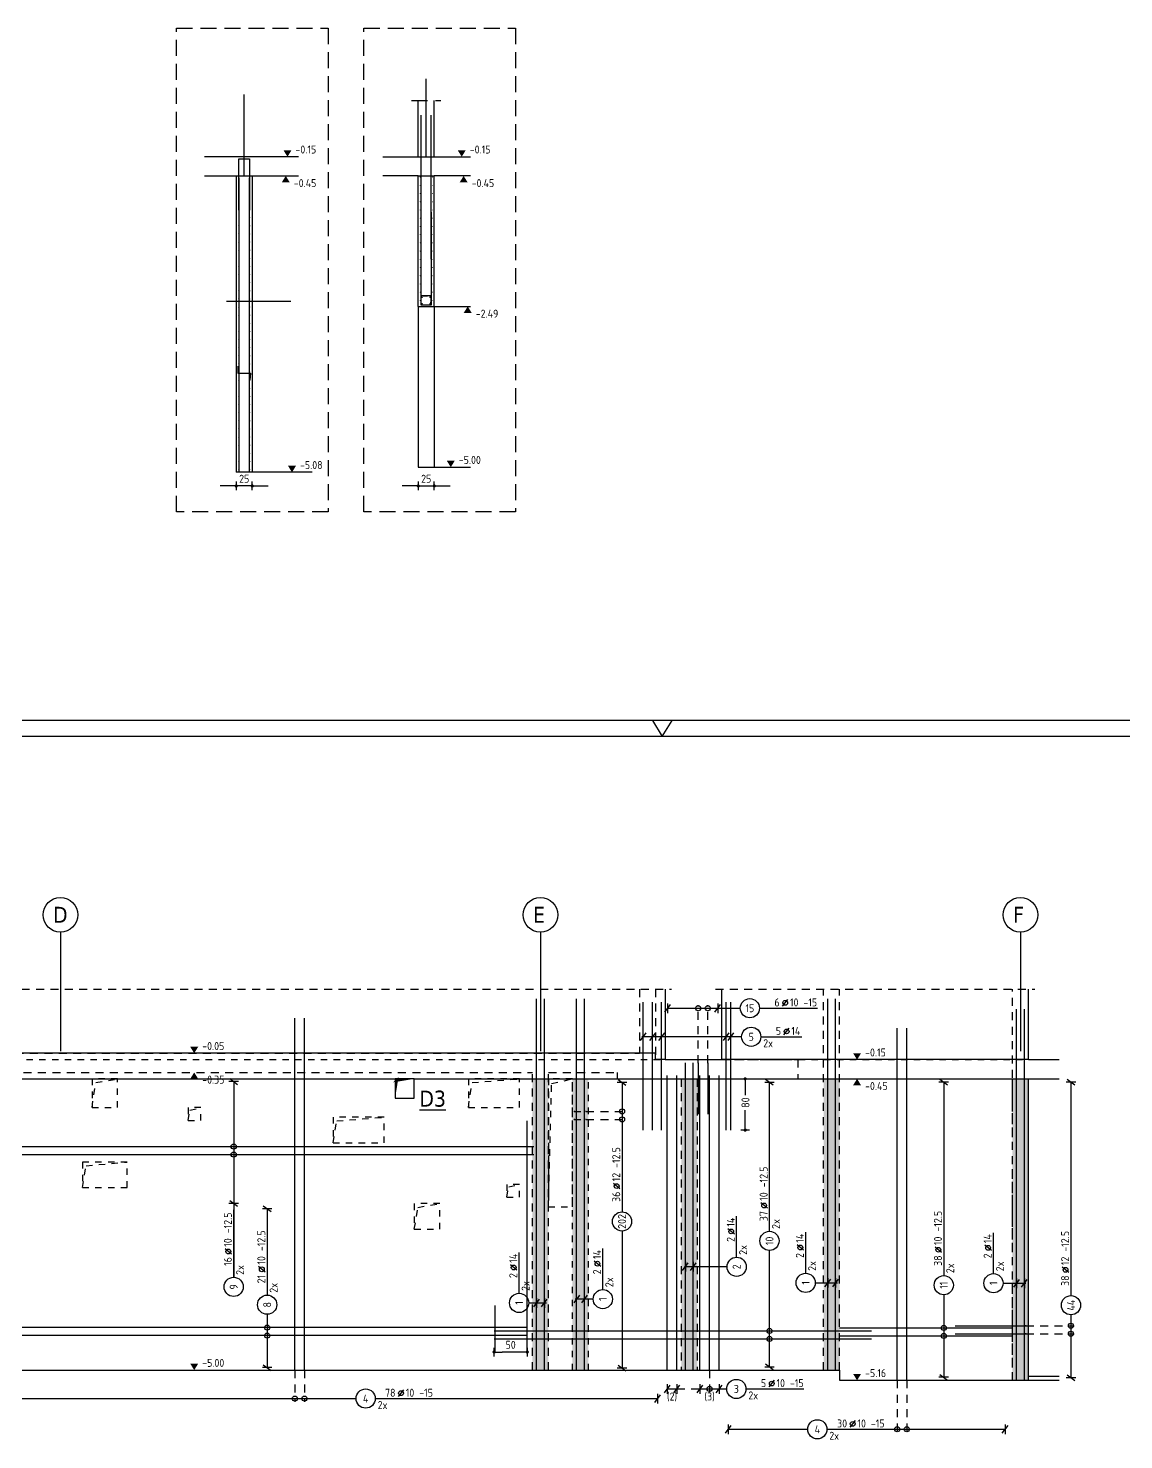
# Model space of a CAD drawing. Extents: x -36 to 85, y -7 to 53.
# Drawn here: x 19.82 to 36.94, y 30.81 to 52.86 of the extents above; entities that cross this region are included whole.
import ezdxf
from ezdxf.enums import TextEntityAlignment as Align

# ---------------------------------------------------------------- set-up
doc = ezdxf.new("R2010")
doc.units = 0
doc.header["$LTSCALE"] = 0.5
for name, pattern in [('AUSGEZOGEN', [1000.01, 1000, 0.01]), ('DASHED', [0.75, 0.5, -0.25]), ('DOT', [0.175, 0.05, -0.125]), ('HIDDEN', [0.375, 0.25, -0.125]), ('HIDDEN2', [0.187, 0.125, -0.062]), ('PUNKT', [0.175, 0.05, -0.125]), ('STRICHLINIE', [0.75, 0.5, -0.25]), ('VERDECKT', [0.375, 0.25, -0.125])]:
    doc.linetypes.add(name, pattern=pattern)
for name, color, linetype in [('ACHSEN', 7, 'Continuous'), ('AFU', 7, 'Continuous'), ('BETON', 7, 'Continuous'), ('DETAIL', 7, 'Continuous'), ('DRUEBER', 7, 'Continuous'), ('grau_mittel', 7, 'Continuous'), ('HILFE', 7, 'Continuous'), ('koten', 7, 'Continuous'), ('MASSE', 7, 'Continuous'), ('OBJEKT', 7, 'Continuous'), ('RAHMEN', 7, 'Continuous'), ('RND', 7, 'Continuous'), ('RND 1', 7, 'Continuous'), ('SCHATTEN', 15, 'Continuous'), ('SFP_Achsen', 7, 'Continuous'), ('TEXT', 7, 'Continuous'), ('VERDECKT', 7, 'Continuous'), ('WBZ', 7, 'Continuous')]:
    doc.layers.add(name, color=color, linetype=linetype)
doc.layers.add('NOPLOT', color=7, linetype='Continuous', plot=False)
doc.styles.add('helv', font='tahoma.ttf')
doc.styles.add('txt', font='isocp.shx')
doc.linetypes.add('AFU_50K', pattern='A,0.15,["/",Standard,S=0.2,R=0,X=-0.01,Y=-0.1],0.07,["/",Standard,S=0.2,R=0,X=-0.01,Y=-0.1],0.15', length=0.37)
doc.linetypes.add('AFU_50L', pattern='A,0.75,["/",Standard,S=0.2,R=0,X=-0.01,Y=-0.1],0.07,["/",Standard,S=0.2,R=0,X=-0.01,Y=-0.1],0.75', length=1.57)
doc.dimstyles.new('DOT_I', dxfattribs={"dimscale": 0.5, "dimtxt": 0.25, "dimasz": 0.25, "dimexe": 0.1, "dimexo": 0.3, "dimgap": 0.1, "dimtad": 1, "dimdec": 3, "dimzin": 3, "dimtxsty": 'txt', "dimblk": 'DOT', "dimblk1": 'DOT', "dimblk2": 'DOT', "dimsah": 1, "dimcen": 0.1, "dimse1": 1, "dimse2": 1, "dimazin": 0, "dimtfac": 1, "dimtdec": 4, "dimtix": 1, "dimtmove": 2, "dimatfit": 3, "dimfxl": 0, "dimtvp": 1, "dimtolj": 1, "dimtzin": 0, "dimarcsym": 0})

# ---------------------------------------------------------------- blocks, each defined once
blk = doc.blocks.new('DINA0')
at = {"layer": 'RAHMEN'}
blk.add_line((118.9, 84.1), (0, 84.1), dxfattribs=at)
at = {"layer": 'RAHMEN', "color": 7, "linetype": 'Continuous'}
for p, q in [((59.14, 84.1), (59.45, 83.6)), ((59.45, 83.6), (59.76, 84.1))]:
    blk.add_line(p, q, dxfattribs=at)
at = {"layer": 'RAHMEN', "color": 5}
blk.add_line((118.4, 83.6), (2, 83.6), dxfattribs=at)
blk = doc.blocks.new('okrd_o')
at = {"layer": 'koten', "color": 7, "linetype": 'Continuous'}
blk.add_solid([(-0.125, 0.202), (0.125, 0.202), (0, 0)], dxfattribs=at)
at = {"layer": 'koten', "style": 'txt'}
blk.add_attdef('OKRD', (0.25, 0.1), '', height=0.25, dxfattribs=at)
blk = doc.blocks.new('okrd_u')
at = {"layer": 'koten', "color": 7, "linetype": 'Continuous'}
blk.add_solid([(-0.125, -0.202), (0.125, -0.202), (0, 0)], dxfattribs=at)
at = {"layer": 'koten', "style": 'txt'}
blk.add_attdef('OKRD', (0.25, -0.35), '', height=0.25, dxfattribs=at)
blk = doc.blocks.new('RND_LEI')
at = {"layer": 'RND', "color": 7, "linetype": 'Continuous'}
blk.add_line((1.022, 0.066), (1.19, 0.27), dxfattribs=at)
for centre, radius in [((0, 0), 0.3), ((1.106, 0.168), 0.075)]:
    blk.add_circle(centre, radius, dxfattribs=at)
at = {"layer": 'RND', "color": 7, "linetype": 'Continuous', "style": 'txt'}
blk.add_attdef('POSL', text='', height=0.25, dxfattribs=at).set_placement((0, 0), align=Align.MIDDLE)
blk.add_attdef('ANZ', text='', height=0.25, dxfattribs=at).set_placement((0.931, 0.057), align=Align.RIGHT)
for tag, p in [('DUM', (1.253, 0.057)), ('ABSTD', (1.674, 0.057)), ('POSTXT', (0.374, -0.327))]:
    blk.add_attdef(tag, p, '', height=0.25, dxfattribs=at)
blk = doc.blocks.new('lei_gre')
at = {"layer": 'RND', "color": 7, "linetype": 'Continuous'}
for p, q in [((-0.09, -0.12), (0.09, 0.12)), ((0, 0.15), (0, -0.15))]:
    blk.add_line(p, q, dxfattribs=at)
blk = doc.blocks.new('DOT')
at = {"layer": 'MASSE', "color": 7, "linetype": 'Continuous'}
for p, q in [((0, 0), (-1, 0)), ((0, 0.54), (0, -0.54))]:
    blk.add_line(p, q, dxfattribs=at)
at = {"layer": 'MASSE', "color": 7, "linetype": 'Continuous', "const_width": 0.2}
blk.add_lwpolyline([(-0.1, 0, 1), (0.1, 0, 1)], format="xyb", close=True, dxfattribs=at)
blk = doc.blocks.new('*D28')
at = {"layer": 'Defpoints', "color": 0, "linetype": 'AUSGEZOGEN', "transparency": 16777216}
for p in [(31.02, 36.45), (31.02, 35.65), (31.02, 35.65)]:
    blk.add_point(p, dxfattribs=at)
at = {"layer": 'MASSE', "color": 0, "linetype": 'AUSGEZOGEN', "lineweight": -2, "transparency": 16777216}
for p, q in [((31.02, 36.325), (31.02, 36.197)), ((31.02, 35.775), (31.02, 35.96))]:
    blk.add_line(p, q, dxfattribs=at)
at = {"layer": 'MASSE', "color": 0, "linetype": 'AUSGEZOGEN', "lineweight": -2, "transparency": 16777216, "xscale": 0.125, "yscale": 0.125, "zscale": 0.125}
for p, rotation in [((31.02, 36.45), 90), ((31.02, 35.65), 270)]:
    blk.add_blockref('DOT', p, dxfattribs=dict(at, rotation=rotation))
at = {"layer": 'MASSE', "color": 0, "linetype": 'AUSGEZOGEN', "transparency": 16777216, "insert": (31.024, 36.079), "char_height": 0.125, "attachment_point": 5, "rotation": 90, "style": 'txt'}
blk.add_mtext('\\A1;80', dxfattribs=at)
blk = doc.blocks.new('*D40')
at = {"layer": 'Defpoints', "color": 0, "linetype": 'AUSGEZOGEN', "transparency": 16777216}
for p in [(27.096, 32.182), (27.096, 32.182), (27.615, 32.182)]:
    blk.add_point(p, dxfattribs=at)
at = {"layer": 'MASSE', "color": 0, "linetype": 'AUSGEZOGEN', "lineweight": -2, "transparency": 16777216}
blk.add_line((27.49, 32.182), (27.221, 32.182), dxfattribs=at)
at = {"layer": 'MASSE', "color": 0, "linetype": 'AUSGEZOGEN', "lineweight": -2, "transparency": 16777216, "xscale": 0.125, "yscale": 0.125, "zscale": 0.125, "rotation": 180}
blk.add_blockref('DOT', (27.096, 32.182), dxfattribs=at)
at = {"layer": 'MASSE', "color": 0, "linetype": 'AUSGEZOGEN', "lineweight": -2, "transparency": 16777216, "xscale": 0.125, "yscale": 0.125, "zscale": 0.125}
blk.add_blockref('DOT', (27.615, 32.182), dxfattribs=at)
at = {"layer": 'MASSE', "color": 0, "linetype": 'AUSGEZOGEN', "transparency": 16777216, "insert": (27.355, 32.295), "char_height": 0.125, "attachment_point": 5, "style": 'txt'}
blk.add_mtext('\\A1;50', dxfattribs=at)
blk = doc.blocks.new('*D54')
at = {"layer": 'Defpoints', "color": 0, "linetype": 'AUSGEZOGEN', "transparency": 16777216}
for p in [(23.067, 45.713), (23.067, 45.713), (23.317, 45.713)]:
    blk.add_point(p, dxfattribs=at)
at = {"layer": 'MASSE', "color": 0, "linetype": 'AUSGEZOGEN', "lineweight": -2, "transparency": 16777216}
for p, q in [((22.942, 45.713), (22.817, 45.713)), ((23.317, 45.713), (23.067, 45.713)), ((23.442, 45.713), (23.567, 45.713))]:
    blk.add_line(p, q, dxfattribs=at)
at = {"layer": 'MASSE', "color": 0, "linetype": 'AUSGEZOGEN', "lineweight": -2, "transparency": 16777216, "xscale": 0.125, "yscale": 0.125, "zscale": 0.125}
blk.add_blockref('DOT', (23.067, 45.713), dxfattribs=at)
at = {"layer": 'MASSE', "color": 0, "linetype": 'AUSGEZOGEN', "lineweight": -2, "transparency": 16777216, "xscale": 0.125, "yscale": 0.125, "zscale": 0.125, "rotation": 180}
blk.add_blockref('DOT', (23.317, 45.713), dxfattribs=at)
at = {"layer": 'MASSE', "color": 0, "linetype": 'AUSGEZOGEN', "transparency": 16777216, "insert": (23.192, 45.826), "char_height": 0.125, "attachment_point": 5, "style": 'txt'}
blk.add_mtext('\\A1;25', dxfattribs=at)
blk = doc.blocks.new('*D55')
at = {"layer": 'Defpoints', "color": 0, "linetype": 'AUSGEZOGEN', "transparency": 16777216}
for p in [(25.911, 45.713), (26.161, 45.713), (26.161, 45.713)]:
    blk.add_point(p, dxfattribs=at)
at = {"layer": 'MASSE', "color": 0, "linetype": 'AUSGEZOGEN', "lineweight": -2, "transparency": 16777216}
for p, q in [((25.786, 45.713), (25.661, 45.713)), ((25.911, 45.713), (26.161, 45.713)), ((26.286, 45.713), (26.411, 45.713))]:
    blk.add_line(p, q, dxfattribs=at)
at = {"layer": 'MASSE', "color": 0, "linetype": 'AUSGEZOGEN', "lineweight": -2, "transparency": 16777216, "xscale": 0.125, "yscale": 0.125, "zscale": 0.125}
blk.add_blockref('DOT', (25.911, 45.713), dxfattribs=at)
at = {"layer": 'MASSE', "color": 0, "linetype": 'AUSGEZOGEN', "lineweight": -2, "transparency": 16777216, "xscale": 0.125, "yscale": 0.125, "zscale": 0.125, "rotation": 180}
blk.add_blockref('DOT', (26.161, 45.713), dxfattribs=at)
at = {"layer": 'MASSE', "color": 0, "linetype": 'AUSGEZOGEN', "transparency": 16777216, "insert": (26.036, 45.826), "char_height": 0.125, "attachment_point": 5, "style": 'txt'}
blk.add_mtext('\\A1;25', dxfattribs=at)

msp = doc.modelspace()

# ---------------------------------------------------------------- hatches: boundary and pattern name
at = {"layer": 'grau_mittel'}
h = msp.add_hatch(color=61, dxfattribs=at)
h.paths.add_polyline_path([(27.9447, 36.4504), (27.6947, 36.4504), (27.6947, 31.9004), (27.9447, 31.9004)])
h.paths.add_polyline_path([(28.5697, 36.4504), (28.3197, 36.4504), (28.3197, 34.4504), (28.3197, 31.9004), (28.5697, 31.9004)])
h.paths.add_polyline_path([(30.2697, 36.4504), (30.0197, 36.4504), (30.0197, 31.9004), (30.2697, 31.9004)])
h.paths.add_polyline_path([(32.4947, 36.4504), (32.2447, 36.4504), (32.2447, 31.9004), (32.4947, 31.9004)])
msp.add_hatch(color=61, dxfattribs=at).paths.add_polyline_path([(35.4447, 36.4504), (35.1947, 36.4504), (35.1947, 31.7404), (35.4447, 31.7404)])

# ---------------------------------------------------------------- linework, layer by layer
at = {"layer": 'ACHSEN', "color": 140, "linetype": 'AUSGEZOGEN'}
for p, q in [((26.0359, 50.857), (26.0359, 52.0761)), ((23.1921, 50.557), (23.1921, 51.8305)), ((20.3197, 38.7422), (20.3197, 36.8818)), ((27.8197, 38.7422), (27.8197, 36.8818)), ((35.3197, 38.7422), (35.3197, 36.8818))]:
    msp.add_line(p, q, dxfattribs=at)
at = {"layer": 'AFU', "color": 8, "linetype": 'AFU_50K'}
for p, q in [((25.9109, 50.857), (26.1609, 50.857)), ((23.0671, 50.557), (23.3171, 50.557)), ((25.9109, 50.557), (26.1609, 50.557)), ((23.3171, 45.927), (23.0671, 45.927)), ((25.9109, 46.007), (26.1609, 46.007)), ((29.6197, 36.7504), (29.6197, 36.8504)), ((29.7697, 36.7504), (29.6197, 36.7504))]:
    msp.add_line(p, q, dxfattribs=at)
at = {"layer": 'AFU', "color": 8, "linetype": 'AFU_50L'}
for p, q in [((29.6197, 36.8504), (18.4947, 36.8504)), ((35.4447, 36.7504), (30.6547, 36.7504)), ((18.1897, 36.4504), (25.5497, 36.4504)), ((25.8497, 36.4504), (35.4447, 36.4504)), ((17.6897, 31.9004), (32.4947, 31.9004)), ((32.4947, 31.9004), (32.4947, 31.7404)), ((32.4947, 31.7404), (35.4447, 31.7404))]:
    msp.add_line(p, q, dxfattribs=at)
at = {"layer": 'BETON', "color": 6, "linetype": 'AUSGEZOGEN'}
for p, q in [((25.9109, 50.857), (25.9109, 51.7365)), ((26.1609, 50.857), (26.1609, 51.7365)), ((24.041, 50.857), (22.5706, 50.857)), ((25.3572, 50.857), (25.9109, 50.857)), ((26.1609, 50.857), (26.7274, 50.857)), ((22.5706, 50.557), (23.0671, 50.557)), ((23.0671, 50.557), (23.0671, 45.927)), ((23.3171, 50.557), (24.041, 50.557)), ((23.3171, 50.557), (23.3171, 45.927)), ((25.9109, 50.557), (25.3572, 50.557)), ((25.9109, 48.517), (25.9109, 50.557)), ((26.7274, 50.557), (26.1609, 50.557)), ((26.1609, 48.517), (26.1609, 50.557)), ((25.9109, 48.517), (26.1609, 48.517)), ((29.7697, 37.8504), (29.7697, 36.7504)), ((30.6547, 36.7504), (30.6547, 37.8504)), ((35.4447, 36.7504), (35.4447, 37.8504)), ((29.7697, 36.7504), (30.6547, 36.7504)), ((35.4447, 36.7504), (35.9235, 36.7504)), ((35.4447, 31.7404), (35.4447, 36.4504)), ((35.4447, 36.4504), (35.9235, 36.4504)), ((35.4447, 31.7404), (35.9235, 31.7404))]:
    msp.add_line(p, q, dxfattribs=at)
msp.add_lwpolyline([(25.5497, 36.4504), (25.5497, 36.1504), (25.8497, 36.1504), (25.8497, 36.4504)], close=True, dxfattribs=at)
at = {"layer": 'DETAIL', "color": 102, "linetype": 'STRICHLINIE'}
for points in [[(22.1357, 45.3096), (22.1357, 52.8644), (24.5063, 52.8644), (24.5063, 45.3096)], [(25.0594, 45.3096), (25.0594, 52.8644), (27.4299, 52.8644), (27.4299, 45.3096)]]:
    msp.add_lwpolyline(points, close=True, dxfattribs=at)
at = {"layer": 'DRUEBER', "color": 7, "linetype": 'DOT'}
for p, q in [((14.1897, 36.7504), (29.7697, 36.7504)), ((30.6547, 36.7504), (35.4447, 36.7504)), ((18.1897, 36.4504), (25.5497, 36.4504)), ((25.8497, 36.4504), (28.3197, 36.4504)), ((28.5697, 36.4504), (35.1947, 36.4504))]:
    msp.add_line(p, q, dxfattribs=at)
at = {"layer": 'DRUEBER', "color": 7, "linetype": 'PUNKT'}
for p, q in [((28.3197, 31.9004), (28.3197, 36.4504)), ((28.5697, 31.9004), (28.5697, 36.4504)), ((35.1947, 31.7404), (35.1947, 36.4504))]:
    msp.add_line(p, q, dxfattribs=at)
at = {"layer": 'HILFE', "color": 102, "linetype": 'DASHED'}
msp.add_line((25.8053, 51.7365), (26.2654, 51.7365), dxfattribs=at)
at = {"layer": 'HILFE', "color": 102, "linetype": 'AUSGEZOGEN'}
for p, q in [((26.1609, 48.517), (26.7274, 48.517)), ((24.2543, 45.927), (23.3171, 45.927)), ((26.1609, 46.007), (26.7274, 46.007))]:
    msp.add_line(p, q, dxfattribs=at)
at = {"layer": 'HILFE', "color": 102, "linetype": 'HIDDEN'}
for p, q in [((14.0897, 37.8504), (29.8697, 37.8504)), ((30.5547, 37.8504), (35.5447, 37.8504))]:
    msp.add_line(p, q, dxfattribs=at)
at = {"layer": 'NOPLOT', "color": 191, "linetype": 'AUSGEZOGEN'}
for p, q in [((22.9161, 48.6023), (23.9199, 48.6023)), ((27.6146, 32.1842), (27.6146, 35.7956)), ((27.1146, 32.1842), (27.1146, 32.9114))]:
    msp.add_line(p, q, dxfattribs=at)
at = {"layer": 'OBJEKT', "color": 7, "linetype": 'AUSGEZOGEN'}
for p, q in [((25.9109, 48.517), (25.9109, 46.007)), ((26.1609, 48.517), (26.1609, 46.007)), ((35.9235, 31.8004), (35.4447, 31.8004))]:
    msp.add_line(p, q, dxfattribs=at)
at = {"layer": 'RND', "color": 7, "linetype": 'AUSGEZOGEN'}
for p, q in [((29.8083, 37.5535), (30.5898, 37.5535)), ((30.5898, 37.5535), (30.9426, 37.5535)), ((31.2426, 37.5535), (32.1489, 37.5535)), ((31.2643, 37.1075), (31.9043, 37.1075)), ((23.0275, 36.4094), (23.0275, 34.5037)), ((29.0957, 36.3954), (29.0957, 34.3722)), ((31.3994, 34.0688), (31.3994, 36.3969)), ((34.1225, 36.4002), (34.1225, 33.3767)), ((36.1099, 36.4001), (36.1099, 33.0632)), ((23.0275, 34.5037), (23.0275, 33.3503)), ((23.0275, 33.3503), (23.0275, 34.4028)), ((23.5507, 34.422), (23.5507, 33.0716)), ((30.8861, 33.6639), (30.8861, 34.3039)), ((29.0957, 34.0722), (29.0957, 31.9319)), ((31.965, 33.413), (31.965, 34.053)), ((34.8993, 33.4068), (34.8993, 34.0468)), ((28.7953, 33.1589), (28.7953, 33.7989)), ((31.3994, 31.949), (31.3994, 33.7688)), ((27.4871, 33.0994), (27.4871, 33.7394)), ((34.1225, 33.0767), (34.1225, 31.7887)), ((23.5507, 32.7716), (23.5507, 31.9398)), ((36.1099, 32.7632), (36.1099, 31.78)), ((29.8018, 31.6055), (29.9518, 31.6055)), ((30.3137, 31.6055), (30.6137, 31.6055)), ((30.6137, 31.6055), (30.7321, 31.6055)), ((31.0321, 31.6055), (31.9384, 31.6055)), ((17.9937, 31.4552), (24.9398, 31.4552)), ((25.2398, 31.4552), (29.6505, 31.4552)), ((30.7552, 30.9752), (31.9967, 30.9752)), ((32.2967, 30.9752), (35.0814, 30.9752))]:
    msp.add_line(p, q, dxfattribs=at)
at = {"layer": 'RND', "color": 102, "linetype": 'VERDECKT'}
for p, q in [((30.2859, 36.6974), (30.2859, 37.6035)), ((30.4359, 36.6974), (30.4359, 37.6035)), ((28.532, 35.941), (29.1457, 35.941)), ((28.532, 35.816), (29.1457, 35.816)), ((35.4028, 32.5936), (36.1599, 32.5936)), ((35.4028, 32.4686), (36.1599, 32.4686)), ((23.9836, 31.9004), (23.9836, 31.4052)), ((24.1336, 31.9004), (24.1336, 31.4052)), ((30.4637, 31.9004), (30.4637, 31.5555)), ((33.3954, 31.7404), (33.3954, 30.9252)), ((33.5454, 31.7404), (33.5454, 30.9252))]:
    msp.add_line(p, q, dxfattribs=at)
at = {"layer": 'RND', "color": 102, "linetype": 'AUSGEZOGEN'}
for p, q in [((30.9643, 37.1075), (29.4027, 37.1075)), ((30.7361, 33.5139), (30.0715, 33.5139)), ((32.115, 33.263), (32.4641, 33.263)), ((35.0493, 33.2568), (35.404, 33.2568)), ((27.6371, 32.9494), (27.9137, 32.9494)), ((28.6453, 33.0089), (28.3656, 33.0089))]:
    msp.add_line(p, q, dxfattribs=at)
at = {"layer": 'RND', "color": 7, "linetype": 'VERDECKT'}
msp.add_line((29.9518, 31.6055), (30.3137, 31.6055), dxfattribs=at)
at = {"layer": 'RND', "color": 1, "linetype": 'AUSGEZOGEN'}
for points in [[(25.9579, 49.257), (25.9579, 51.507)], [(26.1139, 49.257), (26.1139, 51.507)], [(23.1071, 50.022), (23.1071, 50.822), (23.2771, 50.822), (23.2771, 50.022)], [(23.1139, 45.927), (23.1139, 50.527)], [(23.2743, 45.927), (23.2743, 50.527)], [(25.9509, 49.992), (25.9509, 48.542), (26.1209, 48.542), (26.1209, 49.992)], [(27.7607, 31.9004), (27.7607, 37.7004)], [(27.8827, 31.9004), (27.8827, 37.7004)], [(28.3857, 31.9004), (28.3857, 37.7004)], [(28.5077, 31.9004), (28.5077, 37.7004)], [(29.4233, 35.6504), (29.4233, 37.6504)], [(29.5717, 35.6504), (29.5717, 37.6504)], [(29.7119, 35.6504), (29.7119, 37.6504)], [(30.7218, 35.6504), (30.7218, 37.6504)], [(30.793, 35.6504), (30.793, 37.6504)], [(32.3107, 31.9004), (32.3107, 37.7004)], [(32.4327, 31.9004), (32.4327, 37.7004)], [(35.2607, 31.7404), (35.2607, 37.5404)], [(35.3827, 31.7404), (35.3827, 37.5404)], [(23.9836, 31.9004), (23.9836, 37.4004)], [(24.1336, 31.9004), (24.1336, 37.4004)], [(33.3954, 31.7404), (33.3954, 37.2404)], [(33.5454, 31.7404), (33.5454, 37.2404)], [(30.0857, 31.9004), (30.0857, 36.7004)], [(30.2077, 31.9004), (30.2077, 36.7004)], [(30.2859, 36.6974), (30.2859, 35.8974)], [(30.4359, 36.6974), (30.4359, 35.8974)], [(29.8018, 31.9004), (29.8018, 36.5004)], [(29.9518, 31.9004), (29.9518, 36.5004)], [(30.3137, 31.9004), (30.3137, 36.5004)], [(30.4637, 31.9004), (30.4637, 36.5004)], [(30.6137, 31.9004), (30.6137, 36.5004)], [(18.9197, 35.3928), (27.7197, 35.3928)], [(18.9197, 35.2678), (27.7197, 35.2678)], [(27.6146, 32.5644), (18.1146, 32.5644)], [(27.6146, 32.4394), (18.1146, 32.4394)], [(27.0955, 32.5125), (32.9955, 32.5125)], [(32.4947, 32.5589), (35.1947, 32.5589)], [(32.4947, 32.4339), (35.1947, 32.4339)], [(34.3028, 32.5936), (35.4028, 32.5936)], [(34.3028, 32.4686), (35.4028, 32.4686)], [(27.0955, 32.3875), (32.9955, 32.3875)]]:
    msp.add_lwpolyline(points, dxfattribs=at)
at = {"layer": 'RND', "color": 7, "linetype": 'AUSGEZOGEN'}
for points, const_width in [([(23.1007, 50.5394, 1), (23.1077, 50.5394, 1)], 0.007), ([(23.2782, 50.5394, 1), (23.2852, 50.5394, 1)], 0.007), ([(25.938, 50.5383, 1), (25.945, 50.5383, 1)], 0.007), ([(26.1286, 50.5383, 1), (26.1356, 50.5383, 1)], 0.007), ([(23.1007, 50.4124, 1), (23.1077, 50.4124, 1)], 0.007), ([(23.1007, 50.2855, 1), (23.1077, 50.2855, 1)], 0.007), ([(23.2782, 50.4124, 1), (23.2852, 50.4124, 1)], 0.007), ([(23.2782, 50.2855, 1), (23.2852, 50.2855, 1)], 0.007), ([(25.938, 50.4099, 1), (25.945, 50.4099, 1)], 0.007), ([(25.938, 50.2815, 1), (25.945, 50.2815, 1)], 0.007), ([(26.1286, 50.4099, 1), (26.1356, 50.4099, 1)], 0.007), ([(26.1286, 50.2815, 1), (26.1356, 50.2815, 1)], 0.007), ([(23.1007, 50.1585, 1), (23.1077, 50.1585, 1)], 0.007), ([(23.2782, 50.1585, 1), (23.2852, 50.1585, 1)], 0.007), ([(25.938, 50.1531, 1), (25.945, 50.1531, 1)], 0.007), ([(26.1286, 50.1531, 1), (26.1356, 50.1531, 1)], 0.007), ([(23.1007, 50.0315, 1), (23.1077, 50.0315, 1)], 0.007), ([(23.1007, 49.9046, 1), (23.1077, 49.9046, 1)], 0.007), ([(23.2782, 50.0315, 1), (23.2852, 50.0315, 1)], 0.007), ([(23.2782, 49.9046, 1), (23.2852, 49.9046, 1)], 0.007), ([(25.938, 50.0247, 1), (25.945, 50.0247, 1)], 0.007), ([(25.938, 49.8963, 1), (25.945, 49.8963, 1)], 0.007), ([(26.1286, 50.0247, 1), (26.1356, 50.0247, 1)], 0.007), ([(26.1286, 49.8963, 1), (26.1356, 49.8963, 1)], 0.007), ([(23.1007, 49.7776, 1), (23.1077, 49.7776, 1)], 0.007), ([(23.1007, 49.6507, 1), (23.1077, 49.6507, 1)], 0.007), ([(23.2782, 49.7776, 1), (23.2852, 49.7776, 1)], 0.007), ([(23.2782, 49.6507, 1), (23.2852, 49.6507, 1)], 0.007), ([(25.938, 49.7679, 1), (25.945, 49.7679, 1)], 0.007), ([(25.938, 49.6395, 1), (25.945, 49.6395, 1)], 0.007), ([(26.1286, 49.7679, 1), (26.1356, 49.7679, 1)], 0.007), ([(26.1286, 49.6395, 1), (26.1356, 49.6395, 1)], 0.007), ([(23.1007, 49.5237, 1), (23.1077, 49.5237, 1)], 0.007), ([(23.1007, 49.3967, 1), (23.1077, 49.3967, 1)], 0.007), ([(23.2782, 49.5237, 1), (23.2852, 49.5237, 1)], 0.007), ([(23.2782, 49.3967, 1), (23.2852, 49.3967, 1)], 0.007), ([(25.938, 49.5111, 1), (25.945, 49.5111, 1)], 0.007), ([(26.1286, 49.5111, 1), (26.1356, 49.5111, 1)], 0.007), ([(23.1007, 49.2698, 1), (23.1077, 49.2698, 1)], 0.007), ([(23.2782, 49.2698, 1), (23.2852, 49.2698, 1)], 0.007), ([(25.938, 49.3827, 1), (25.945, 49.3827, 1)], 0.007), ([(25.938, 49.2543, 1), (25.945, 49.2543, 1)], 0.007), ([(26.1286, 49.3827, 1), (26.1356, 49.3827, 1)], 0.007), ([(26.1286, 49.2543, 1), (26.1356, 49.2543, 1)], 0.007), ([(23.1007, 49.1428, 1), (23.1077, 49.1428, 1)], 0.007), ([(23.1007, 49.0159, 1), (23.1077, 49.0159, 1)], 0.007), ([(23.2782, 49.1428, 1), (23.2852, 49.1428, 1)], 0.007), ([(23.2782, 49.0159, 1), (23.2852, 49.0159, 1)], 0.007), ([(25.938, 49.1259, 1), (25.945, 49.1259, 1)], 0.007), ([(25.938, 48.9975, 1), (25.945, 48.9975, 1)], 0.007), ([(26.1286, 49.1259, 1), (26.1356, 49.1259, 1)], 0.007), ([(26.1286, 48.9975, 1), (26.1356, 48.9975, 1)], 0.007), ([(23.1007, 48.8889, 1), (23.1077, 48.8889, 1)], 0.007), ([(23.1007, 48.7619, 1), (23.1077, 48.7619, 1)], 0.007), ([(23.2782, 48.8889, 1), (23.2852, 48.8889, 1)], 0.007), ([(23.2782, 48.7619, 1), (23.2852, 48.7619, 1)], 0.007), ([(25.938, 48.8691, 1), (25.945, 48.8691, 1)], 0.007), ([(25.938, 48.7407, 1), (25.945, 48.7407, 1)], 0.007), ([(26.1286, 48.8691, 1), (26.1356, 48.8691, 1)], 0.007), ([(26.1286, 48.7407, 1), (26.1356, 48.7407, 1)], 0.007), ([(23.1007, 48.635, 1), (23.1077, 48.635, 1)], 0.007), ([(23.2782, 48.635, 1), (23.2852, 48.635, 1)], 0.007), ([(25.938, 48.6123, 1), (25.945, 48.6123, 1)], 0.007), ([(25.9644, 48.6625, 1), (25.9769, 48.6625, 1)], 0.0125), ([(25.9644, 48.559, 1), (25.9769, 48.559, 1)], 0.0125), ([(26.0913, 48.6625, 1), (26.1038, 48.6625, 1)], 0.0125), ([(26.0913, 48.559, 1), (26.1038, 48.559, 1)], 0.0125), ([(26.1286, 48.6123, 1), (26.1356, 48.6123, 1)], 0.007), ([(23.1007, 48.508, 1), (23.1077, 48.508, 1)], 0.007), ([(23.1007, 48.3811, 1), (23.1077, 48.3811, 1)], 0.007), ([(23.2782, 48.508, 1), (23.2852, 48.508, 1)], 0.007), ([(23.2782, 48.3811, 1), (23.2852, 48.3811, 1)], 0.007), ([(23.1007, 48.2541, 1), (23.1077, 48.2541, 1)], 0.007), ([(23.1007, 48.1271, 1), (23.1077, 48.1271, 1)], 0.007), ([(23.2782, 48.2541, 1), (23.2852, 48.2541, 1)], 0.007), ([(23.2782, 48.1271, 1), (23.2852, 48.1271, 1)], 0.007), ([(23.1007, 48.0002, 1), (23.1077, 48.0002, 1)], 0.007), ([(23.1007, 47.8732, 1), (23.1077, 47.8732, 1)], 0.007), ([(23.2782, 48.0002, 1), (23.2852, 48.0002, 1)], 0.007), ([(23.2782, 47.8732, 1), (23.2852, 47.8732, 1)], 0.007), ([(23.1007, 47.7463, 1), (23.1077, 47.7463, 1)], 0.007), ([(23.2782, 47.7463, 1), (23.2852, 47.7463, 1)], 0.007), ([(23.1007, 47.6193, 1), (23.1077, 47.6193, 1)], 0.007), ([(23.1007, 47.4923, 1), (23.1077, 47.4923, 1)], 0.007), ([(23.2782, 47.6193, 1), (23.2852, 47.6193, 1)], 0.007), ([(23.2782, 47.4923, 1), (23.2852, 47.4923, 1)], 0.007), ([(23.1007, 47.3654, 1), (23.1077, 47.3654, 1)], 0.007), ([(23.1007, 47.2384, 1), (23.1077, 47.2384, 1)], 0.007), ([(23.2782, 47.3654, 1), (23.2852, 47.3654, 1)], 0.007), ([(23.2782, 47.2384, 1), (23.2852, 47.2384, 1)], 0.007), ([(23.1007, 47.1115, 1), (23.1077, 47.1115, 1)], 0.007), ([(23.1007, 46.9845, 1), (23.1077, 46.9845, 1)], 0.007), ([(23.2782, 47.1115, 1), (23.2852, 47.1115, 1)], 0.007), ([(23.2782, 46.9845, 1), (23.2852, 46.9845, 1)], 0.007), ([(23.1007, 46.8575, 1), (23.1077, 46.8575, 1)], 0.007), ([(23.2782, 46.8575, 1), (23.2852, 46.8575, 1)], 0.007), ([(23.1007, 46.7306, 1), (23.1077, 46.7306, 1)], 0.007), ([(23.1007, 46.6036, 1), (23.1077, 46.6036, 1)], 0.007), ([(23.2782, 46.7306, 1), (23.2852, 46.7306, 1)], 0.007), ([(23.2782, 46.6036, 1), (23.2852, 46.6036, 1)], 0.007), ([(23.1007, 46.4767, 1), (23.1077, 46.4767, 1)], 0.007), ([(23.1007, 46.3497, 1), (23.1077, 46.3497, 1)], 0.007), ([(23.2782, 46.4767, 1), (23.2852, 46.4767, 1)], 0.007), ([(23.2782, 46.3497, 1), (23.2852, 46.3497, 1)], 0.007), ([(23.1007, 46.2228, 1), (23.1077, 46.2228, 1)], 0.007), ([(23.1007, 46.0958, 1), (23.1077, 46.0958, 1)], 0.007), ([(23.2782, 46.2228, 1), (23.2852, 46.2228, 1)], 0.007), ([(23.2782, 46.0958, 1), (23.2852, 46.0958, 1)], 0.007), ([(23.1007, 45.9688, 1), (23.1077, 45.9688, 1)], 0.007), ([(23.2782, 45.9688, 1), (23.2852, 45.9688, 1)], 0.007), ([(30.2797, 36.6974, 1), (30.2922, 36.6974, 1)], 0.0125), ([(30.4297, 36.6974, 1), (30.4422, 36.6974, 1)], 0.0125), ([(28.3445, 35.941, 1), (28.357, 35.941, 1)], 0.0125), ([(28.5383, 35.941, -1), (28.5258, 35.941, -1)], 0.0125), ([(28.3445, 35.816, 1), (28.357, 35.816, 1)], 0.0125), ([(28.5383, 35.816, -1), (28.5258, 35.816, -1)], 0.0125), ([(35.3966, 32.5936, 1), (35.4091, 32.5936, 1)], 0.0125), ([(35.3966, 32.4686, 1), (35.4091, 32.4686, 1)], 0.0125)]:
    msp.add_lwpolyline(points, format="xyb", close=True, dxfattribs=dict(at, const_width=const_width))
at = {"layer": 'RND', "color": 1, "linetype": 'HIDDEN2'}
for points in [[(28.3508, 35.941), (28.532, 35.941)], [(28.3508, 35.816), (28.532, 35.816)]]:
    msp.add_lwpolyline(points, dxfattribs=at)
at = {"layer": 'RND', "color": 7, "linetype": 'AUSGEZOGEN'}
for centre in [(30.2859, 37.5535), (30.4359, 37.5535), (29.0957, 35.941), (29.0957, 35.816), (23.0275, 35.3928), (23.0275, 35.2678), (23.5507, 32.5644), (23.5507, 32.4394), (31.3994, 32.5125), (31.3994, 32.3875), (34.1225, 32.5589), (34.1225, 32.4339), (36.1099, 32.5936), (36.1099, 32.4686), (30.4637, 31.6055), (23.9836, 31.4552), (24.1336, 31.4552), (33.3954, 30.9752), (33.5454, 30.9752)]:
    msp.add_circle(centre, 0.04, dxfattribs=at)
at = {"layer": 'RND 1', "color": 1, "linetype": 'AUSGEZOGEN'}
for points in [[(26.1096, 48.5525), (26.1209, 48.682), (25.9509, 48.682), (25.9509, 48.542), (26.1209, 48.542), (26.1209, 48.682), (25.9914, 48.6707)], [(23.0914, 47.5854), (23.0914, 47.4754), (23.2914, 47.4754), (23.2818, 47.3659)]]:
    msp.add_lwpolyline(points, dxfattribs=at)
at = {"layer": 'SCHATTEN', "color": 1, "linetype": 'AUSGEZOGEN'}
msp.add_lwpolyline([(25.5497, 36.1504, 0, 0.0489, 0), (25.5741, 36.4484, 0, 0, 0), (25.5517, 36.426, 0.0489, 0, 0), (25.8497, 36.4504, 0, 0, 0)], format="xyseb", dxfattribs=at)
at = {"layer": 'SFP_Achsen', "color": 7, "linetype": 'AUSGEZOGEN'}
for centre in [(20.3197, 39.0126), (27.8197, 39.0126), (35.3197, 39.0126)]:
    msp.add_circle(centre, 0.2705, dxfattribs=at)
at = {"layer": 'VERDECKT', "color": 7, "linetype": 'HIDDEN'}
for p, q in [((29.3697, 37.8504), (29.3697, 36.8504)), ((29.6197, 37.8504), (29.6197, 36.7504)), ((35.1947, 31.7404), (35.1947, 37.8504)), ((18.4947, 36.8504), (29.3697, 36.8504)), ((29.7697, 36.7504), (29.6197, 36.7504)), ((30.6547, 36.7504), (31.8447, 36.7504)), ((31.8447, 36.7504), (31.8447, 36.4504)), ((18.8445, 36.5504), (27.6947, 36.5504)), ((27.9447, 36.5504), (29.0195, 36.5504)), ((29.0195, 36.5504), (29.0195, 36.4504)), ((29.0195, 36.4504), (30.0197, 36.4504)), ((30.0197, 36.4504), (30.0197, 31.9004)), ((30.2697, 36.4504), (31.8447, 36.4504)), ((30.2697, 36.4504), (30.2697, 31.9004))]:
    msp.add_line(p, q, dxfattribs=at)
at = {"layer": 'VERDECKT', "color": 7, "linetype": 'VERDECKT'}
for p, q in [((32.2447, 31.9004), (32.2447, 37.8504)), ((32.4947, 31.9004), (32.4947, 37.8504)), ((27.6947, 31.9004), (27.6947, 36.5504)), ((27.9447, 31.9004), (27.9447, 36.5504))]:
    msp.add_line(p, q, dxfattribs=at)
at = {"layer": 'WBZ', "color": 102, "linetype": 'HIDDEN2'}
for p, q in [((20.8147, 36.0004), (20.8718, 36.3919)), ((20.8718, 36.3919), (21.2147, 36.4504)), ((26.6947, 36.0004), (26.7518, 36.3919)), ((26.7518, 36.3919), (27.4947, 36.4504)), ((27.9956, 36.3756), (28.3197, 36.4504)), ((27.9447, 34.4504), (27.9956, 36.3756)), ((22.3147, 35.8004), (22.3443, 35.9607)), ((22.3443, 35.9607), (22.5147, 36.0004)), ((24.5797, 35.4504), (24.6368, 35.7919)), ((24.6368, 35.7919), (25.3797, 35.8504)), ((20.6647, 34.7504), (20.7218, 35.0919)), ((20.7218, 35.0919), (21.3647, 35.1504)), ((27.2947, 34.6004), (27.3243, 34.7607)), ((27.3243, 34.7607), (27.4947, 34.8004)), ((25.8497, 34.1004), (25.9068, 34.4419)), ((25.9068, 34.4419), (26.2497, 34.5004))]:
    msp.add_line(p, q, dxfattribs=at)
for points in [[(20.8147, 36.0004), (21.2147, 36.0004), (21.2147, 36.4504), (20.8147, 36.4504)], [(26.6947, 36.0004), (27.4947, 36.0004), (27.4947, 36.4504), (26.6947, 36.4504)], [(27.9447, 34.4504), (28.3197, 34.4504), (28.3197, 36.4504), (27.9447, 36.4504)], [(22.3147, 35.8004), (22.5147, 35.8004), (22.5147, 36.0004), (22.3147, 36.0004)], [(24.5797, 35.4504), (25.3797, 35.4504), (25.3797, 35.8504), (24.5797, 35.8504)], [(20.6647, 34.7504), (21.3647, 34.7504), (21.3647, 35.1504), (20.6647, 35.1504)], [(27.2947, 34.6004), (27.4947, 34.6004), (27.4947, 34.8004), (27.2947, 34.8004)], [(25.8497, 34.1004), (26.2497, 34.1004), (26.2497, 34.5004), (25.8497, 34.5004)]]:
    msp.add_lwpolyline(points, close=True, dxfattribs=at)

# ---------------------------------------------------------------- block references
at = {"xscale": 0.5, "yscale": 0.5, "zscale": 0.5}
msp.add_blockref('DINA0', (0, 0), dxfattribs=at)
at = {"layer": 'koten', "color": 8, "linetype": 'AFU_50K', "xscale": 0.5, "yscale": 0.5, "zscale": 0.5}
for name, p, values in [('okrd_o', (23.8682, 50.857), {'OKRD': '-0.15'}), ('okrd_u', (23.8414, 50.557), {'OKRD': '-0.45'})]:
    msp.add_blockref(name, p, dxfattribs=at).add_auto_attribs(values)
at = {"layer": 'koten', "color": 102, "linetype": 'DASHED', "xscale": 0.5, "yscale": 0.5, "zscale": 0.5}
for name, p, values in [('okrd_o', (26.5907, 50.857), {'OKRD': '-0.15'}), ('okrd_u', (26.6207, 50.557), {'OKRD': '-0.45'}), ('okrd_o', (26.4197, 46.007), {'OKRD': '-5.00'})]:
    msp.add_blockref(name, p, dxfattribs=at).add_auto_attribs(values)
at = {"layer": 'koten', "color": 7, "linetype": 'AUSGEZOGEN', "xscale": 0.5, "yscale": 0.5, "zscale": 0.5}
msp.add_blockref('okrd_u', (26.6844, 48.517), dxfattribs=at).add_auto_attribs({'OKRD': '-2.49'})
at = {"layer": 'koten', "color": 7, "linetype": 'AUSGEZOGEN'}
ref = msp.add_blockref('okrd_o', (23.9388, 45.927), dxfattribs=dict(at, xscale=0.5, yscale=0.5, zscale=0.5))
ref.add_attrib('OKRD', '-5.08', (24.0638, 45.977), dxfattribs={"layer": '0', "color": 0, "linetype": 'ByBlock', "height": 0.125, "style": 'txt'})
ref = msp.add_blockref('okrd_o', (22.4108, 36.8504), dxfattribs=dict(at, xscale=0.5, yscale=0.5, zscale=0.5))
ref.add_attrib('OKRD', '-0.05', (22.5358, 36.9004), dxfattribs={"layer": '0', "color": 0, "linetype": 'ByBlock', "height": 0.125, "style": 'txt'})
ref = msp.add_blockref('okrd_o', (32.768, 36.7504), dxfattribs=dict(at, xscale=0.5, yscale=0.5, zscale=0.5))
ref.add_attrib('OKRD', '-0.15', (32.893, 36.8004), dxfattribs={"layer": '0', "color": 0, "linetype": 'ByBlock', "height": 0.125, "style": 'txt'})
ref = msp.add_blockref('okrd_u', (22.4108, 36.5504), dxfattribs=dict(at, xscale=0.5, yscale=0.5, zscale=0.5))
ref.add_attrib('OKRD', '-0.35', (22.5358, 36.3754), dxfattribs={"layer": '0', "color": 0, "linetype": 'ByBlock', "height": 0.125, "style": 'txt'})
ref = msp.add_blockref('okrd_u', (32.768, 36.4504), dxfattribs=dict(at, xscale=0.5, yscale=0.5, zscale=0.5))
ref.add_attrib('OKRD', '-0.45', (32.893, 36.2754), dxfattribs={"layer": '0', "color": 0, "linetype": 'ByBlock', "height": 0.125, "style": 'txt'})
ref = msp.add_blockref('okrd_o', (22.4108, 31.9004), dxfattribs=dict(at, xscale=0.5, yscale=0.5, zscale=0.5))
ref.add_attrib('OKRD', '-5.00', (22.5358, 31.9504), dxfattribs={"layer": '0', "color": 0, "linetype": 'ByBlock', "height": 0.125, "style": 'txt'})
ref = msp.add_blockref('okrd_o', (32.768, 31.7404), dxfattribs=dict(at, xscale=0.5, yscale=0.5, zscale=0.5))
ref.add_attrib('OKRD', '-5.16', (32.893, 31.7904), dxfattribs={"layer": '0', "color": 0, "linetype": 'ByBlock', "height": 0.125, "style": 'txt'})
at = {"layer": 'RND', "color": 7, "linetype": 'AUSGEZOGEN', "xscale": 0.5, "yscale": 0.5, "zscale": 0.5}
for p in [(29.8083, 37.5535), (30.5898, 37.5535), (30.0857, 33.5139), (30.2077, 33.5139), (29.8018, 31.6055), (29.9518, 31.6055), (30.3137, 31.6055), (30.6137, 31.6055), (29.6505, 31.4552), (30.7552, 30.9752), (35.0814, 30.9752)]:
    msp.add_blockref('lei_gre', p, dxfattribs=at)
for p, values in [((31.0926, 37.5535), {'POSL': '15', 'DUM': '10', 'ANZ': '6', 'ABSTD': '-15'}), ((31.1143, 37.1075), {'POSL': '5', 'DUM': '14', 'ANZ': '5', 'POSTXT': '2x'}), ((30.8821, 31.6055), {'POSL': '3', 'DUM': '10', 'ANZ': '5', 'ABSTD': '-15', 'POSTXT': '2x'}), ((25.0898, 31.4552), {'POSL': '4', 'DUM': '10', 'ANZ': '78', 'ABSTD': '-15', 'POSTXT': '2x'}), ((32.1467, 30.9752), {'POSL': '4', 'DUM': '10', 'ANZ': '30', 'ABSTD': '-15', 'POSTXT': '2x'})]:
    msp.add_blockref('RND_LEI', p, dxfattribs=at).add_auto_attribs(values)
at = {"layer": 'RND', "color": 102, "linetype": 'AUSGEZOGEN', "xscale": 0.5, "yscale": 0.5, "zscale": 0.5, "rotation": 180}
for p in [(29.4233, 37.1075), (29.5717, 37.1075), (29.7119, 37.1075), (30.7218, 37.1075), (30.793, 37.1075), (28.3857, 33.0089), (28.5077, 33.0089)]:
    msp.add_blockref('lei_gre', p, dxfattribs=at)
at = {"layer": 'RND', "color": 7, "linetype": 'AUSGEZOGEN', "xscale": 0.5, "yscale": 0.5, "zscale": 0.5}
for p, rotation in [((23.0275, 36.4094), 270), ((29.0957, 36.3954), 270), ((31.3994, 36.3969), 90), ((34.1225, 36.4002), 270), ((36.1099, 36.4001), 270), ((23.0275, 34.5037), 270), ((23.5507, 34.422), 270), ((23.5507, 31.9398), 270), ((29.0957, 31.9319), 270), ((31.3994, 31.949), 90), ((34.1225, 31.7887), 270), ((36.1099, 31.78), 270)]:
    msp.add_blockref('lei_gre', p, dxfattribs=dict(at, rotation=rotation))
at = {"layer": 'RND', "color": 7, "linetype": 'AUSGEZOGEN', "xscale": 0.5, "yscale": 0.5, "zscale": 0.5, "rotation": 90}
for p, values in [((29.0957, 34.2222), {'POSL': '202', 'DUM': '12', 'ANZ': '36', 'ABSTD': '-12.5'}), ((31.3994, 33.9188), {'POSL': '10', 'DUM': '10', 'ANZ': '37', 'ABSTD': '-12.5', 'POSTXT': '2x'}), ((23.0275, 33.2003), {'POSL': '9', 'DUM': '10', 'ANZ': '16', 'ABSTD': '-12.5', 'POSTXT': '2x'}), ((30.8861, 33.5139), {'POSL': '2', 'DUM': '14', 'ANZ': '2', 'POSTXT': '2x'}), ((34.1225, 33.2267), {'POSL': '11', 'DUM': '10', 'ANZ': '38', 'ABSTD': '-12.5', 'POSTXT': '2x'}), ((23.5507, 32.9216), {'POSL': '8', 'DUM': '10', 'ANZ': '21', 'ABSTD': '-12.5', 'POSTXT': '2x'}), ((31.965, 33.263), {'POSL': '1', 'DUM': '14', 'ANZ': '2', 'POSTXT': '2x'}), ((34.8993, 33.2568), {'POSL': '1', 'DUM': '14', 'ANZ': '2', 'POSTXT': '2x'}), ((36.1099, 32.9132), {'POSL': '44', 'DUM': '12', 'ANZ': '38', 'ABSTD': '-12.5'}), ((28.7953, 33.0089), {'POSL': '1', 'DUM': '14', 'ANZ': '2', 'POSTXT': '2x'}), ((27.4871, 32.9494), {'POSL': '1', 'DUM': '14', 'ANZ': '2', 'POSTXT': '2x'})]:
    msp.add_blockref('RND_LEI', p, dxfattribs=at).add_auto_attribs(values)
at = {"layer": 'RND', "color": 102, "linetype": 'AUSGEZOGEN', "xscale": 0.5, "yscale": 0.5, "zscale": 0.5}
for p in [(32.3107, 33.263), (32.4327, 33.263), (35.2607, 33.2568), (35.3827, 33.2568), (27.7607, 32.9494), (27.8827, 32.9494)]:
    msp.add_blockref('lei_gre', p, dxfattribs=at)

# ---------------------------------------------------------------- texts
at = {"layer": 'RND', "color": 7, "linetype": 'AUSGEZOGEN', "style": 'txt'}
msp.add_text('(2)', height=0.125, dxfattribs=at).set_placement((29.8768, 31.4877), align=Align.MIDDLE)
msp.add_text('(3)', height=0.125, rotation=360, dxfattribs=at).set_placement((30.4637, 31.4877), align=Align.MIDDLE)
at = {"layer": 'SFP_Achsen', "color": 6, "linetype": 'AUSGEZOGEN', "style": 'helv'}
for s, p in [('D', (20.2056, 38.8883)), ('E', (27.7056, 38.8883)), ('F', (35.2056, 38.8883))]:
    msp.add_text(s, height=0.25, dxfattribs=at).set_placement(p)
at = {"layer": 'TEXT', "color": 6, "linetype": 'AUSGEZOGEN', "style": 'helv'}
msp.add_text('%%UD3', height=0.25, dxfattribs=at).set_placement((25.9298, 36.0159))

# ---------------------------------------------------------------- dimensions: what is measured, and where the dimension line sits
at = {"layer": 'MASSE', "color": 7, "linetype": 'AUSGEZOGEN'}
for base, p1, p2, picture, middle in [((23.0671, 45.7131), (23.3171, 45.7131), (23.0671, 45.7131), '*D54', (23.1921, 45.8257)), ((26.1609, 45.7131), (25.9109, 45.7131), (26.1609, 45.7131), '*D55', (26.0359, 45.8257))]:
    dim = msp.add_linear_dim(base=base, p1=p1, p2=p2, dimstyle='DOT_I', override={"dimdec": 0, "dimlfac": 100}, dxfattribs=at)
    dim.commit()
    dim.dimension.update_dxf_attribs({"geometry": picture, "text_midpoint": middle})
dim = msp.add_linear_dim(base=(31.0202, 35.6504), p1=(31.0202, 36.4504), p2=(31.0202, 35.6504), angle=90, dimstyle='DOT_I', override={"dimdec": 0, "dimlfac": 100}, dxfattribs=at)
dim.commit()
dim.dimension.update_dxf_attribs({"geometry": '*D28', "text_midpoint": (31.0236, 36.0786), "dimtype": 160})
dim = msp.add_linear_dim(base=(27.0955, 32.1821), p1=(27.6146, 32.1821), p2=(27.0955, 32.1821), text='50', dimstyle='DOT_I', override={"dimdec": 1, "dimlfac": 100}, dxfattribs=at)
dim.commit()
dim.dimension.update_dxf_attribs({"geometry": '*D40', "text_midpoint": (27.3551, 32.2946)})

doc.saveas('drawing.dxf')
